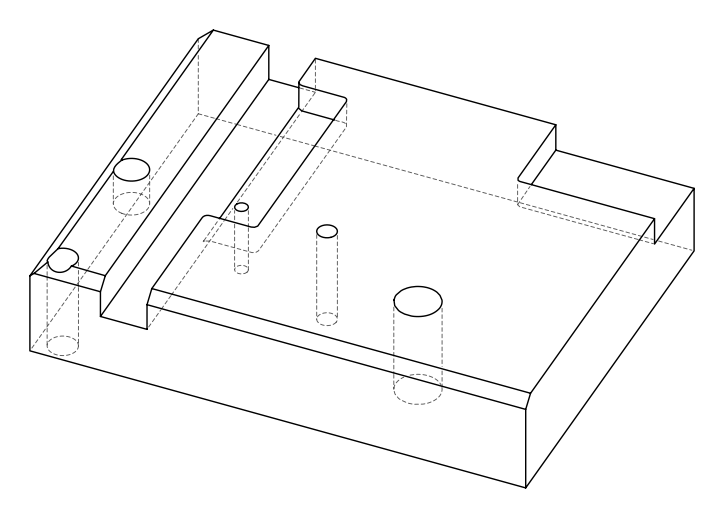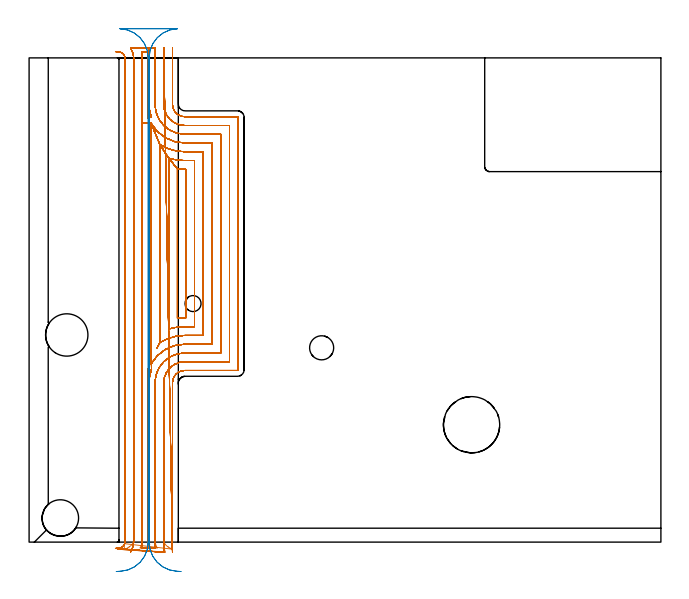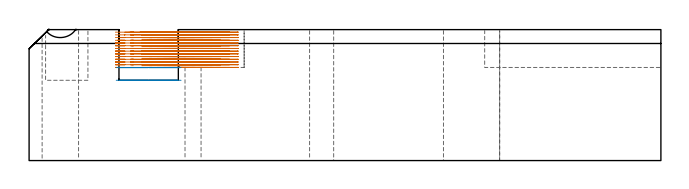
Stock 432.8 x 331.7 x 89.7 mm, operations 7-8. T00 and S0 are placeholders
(PLAN: 15 operations, 11 tool changes, 251.9 min)
(1 INDEXABLE_INSERT_DRILL_THROUGH_HOLE_FROM_SOLID | STEP1HOLE_1 | NXT0302_021 | 0.38 min | 43975 mm3)
(2 INDEXABLE_INSERT_DRILL_BLIND_HOLE_FROM_SOLID | STEP1POCKET | UGT0302_008 | 0.15 min | 22903 mm3)
(3 AREA_MILL | FG_CHAMFER_SURFACE | UGT0205_001 | 1.79 min | 2842 mm3)
(4 AREA_MILL_1 | FG_CHAMFER_SURFACE_1 | UGT0205_001 | 10.77 min | 15213 mm3)
(5 AREA_MILL_2 | FG_CHAMFER_SURFACE_2 | UGT0205_001 | 13.42 min | 27871 mm3)
(6 MILL_CORNER_NOTCH_RECTANGULAR | CORNER_NOTCH_RECTANGULAR | NXT0201_008 | Follow Part, ap 1.5, ae 75% | 91.47 min | 243477 mm3)
(7 MILL_OPEN_POCKET | POCKET_OPEN | NXT0201_009 | Follow Part, ap 2, ae 75% | 124.36 min | 560697 mm3)
(8 MILL_RECTANGULAR_SLOT | SLOT_RECTANGULAR | UGT0201_019 | Follow Part, ap 10, ae 75% | 3.36 min | 118632 mm3)
(9 MILL_THROUGH_HOLE_FROM_SOLID_MATERIAL | STEP1HOLE_2 | UGT0201_018 | Circular | 4.97 min | 104409 mm3)
(10 SPOT_DRILL | STEP1HOLE | NXT0321_9005460120000 | 0.03 min | 14 mm3)
(11 SPOT_DRILL_1 | STEP1HOLE_3 | NXT0321_9005460120000 | 0.03 min | 60 mm3)
(12 DRILL_BLIND_HOLE_INTO_CENTER | STEP1HOLE | NXT0301_038 | 0.05 min | 397 mm3)
(13 GUN_DRILL_THROUGH_HOLE | STEP1HOLE | UGT0307_002 | 0.45 min | 2198 mm3)
(14 SPADE_DRILL_TO_ENLARGE_THROUGH_HOLE | STEP1HOLE | UGT0306_007 | 0.39 min | 16636 mm3)
(15 DRILL_THROUGH_HOLE_INTO_CENTER | STEP1HOLE_3 | UGT0301_505 | 0.29 min | 5988 mm3)
(TOOL NXT0302_021 | Index. Insert Drill 25mm [880-D2500L25-05] | D25 PA176 FL125 Z2)
(TOOL UGT0302_008 | Indexable Insert Drill 29mm | D29 PA180 FL50 Z2)
(TOOL UGT0205_001 | Chamfer Mill 20 x 3 x 45 deg. | D20 FL50 Z2)
(TOOL NXT0201_008 | ENDMILL 6mm [2P460-0600-NA 1630] | D6 FL26 Z6)
(TOOL NXT0201_009 | ENDMILL 8mm [2P460-0800-NA 1630] | D8 FL26 Z6)
(TOOL UGT0201_019 | End mill 40 mm | D40 FL63 Z6)
(TOOL UGT0201_018 | End mill 30 mm | D30 FL50 Z4)
(TOOL NXT0321_9005460120000 | NC Spot Drill, 142deg, 12mm, Carbide, Uncoated | D12 PA142 FL30 Z2)
(TOOL NXT0301_038 | Carbide Drill 6.7mm [860.1-0670-034A1-MM 2214] | D6.7 PA140 FL53 Z2)
(TOOL UGT0307_002 | Gun Drill 6 mm | D6 PA130 FL24 Z1)
(TOOL UGT0306_007 | Spade Drill 16.5mm | D16.5 PA132 FL10 Z2)
(TOOL UGT0301_505 | Carbide Drill 11.0 mm | D11 PA118 FL94 Z2)
(OP 7 MILL_OPEN_POCKET)
G17 G21 G94 G90
T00 M6
G54
G17 G0 G90 X82.2 Y338.7 S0 M3
G43 Z99.824 H1
Z87.965
G94 G1 Y335.7 F250.
Y299.9 F500.
G3 X83.912 Y290.902 R24.5
X81.6 Y290.378 R4.
G1 Y331.7
G3 X81.196 Y335.7 R20.
G1 X77.092
G2 X77.6 Y331.7 R16.
G1 Y286.914
X83.6
X89.6 Y272.262
X95.6 Y263.035
X101.6 Y255.693
Y153.307
G2 X106.7 Y153.6 R44.5
G1 X107.3
Y255.4
X106.7
G2 X101.6 Y255.693 R44.5
G1 X95.6 Y263.035
Y145.965
G2 X106.7 Y147.6 R38.5
G1 X113.3
Y261.4
X106.7
G2 X95.6 Y263.035 R38.5
G1 X89.6 Y272.262
Y136.738
X87.699 Y133.089
X89.6 Y136.738
G2 X106.7 Y141.6 R32.5
G1 X119.3
Y267.4
X106.7
G2 X89.6 Y272.262 R32.5
G1 X83.6 Y286.914
Y122.086
X83.912 Y118.098
G3 X82.2 Y109.1 R24.5
G1 Y1.899
G3 X82.634 Y-1.803 R16.
X81.165 Y-1.803 R4.
X81.6 Y1.904 R16.
G1 Y118.622
G3 X83.912 Y118.098 R4.
G1 X83.6 Y122.086
G2 X106.7 Y135.6 R26.5
G1 X125.3
Y273.4
X106.7
G2 X83.6 Y286.914 R26.5
G1 X77.6
Y1.904
G2 X76.047 Y-4. R12.
G1 X87.75
G2 X86.2 Y1.899 R12.
G1 Y109.1
G2 X106.7 Y129.6 R20.5
G1 X131.3
Y279.4
X106.7
G2 X86.2 Y299.9 R20.5
G1 Y335.7
Y338.7 F250.
X69.565 Y338.45
X70.765 Y335.7
G2 X71.6 Y331.7 R10. F500.
G1 Y1.904
G2 X68.54 Y-3.327 R6.
G1 X65.925 Y-4.797 F250.
G0 Z99.824
X59.111 Y336.037
Z87.965
G1 X62.089 Y335.67
G2 X65.6 Y331.7 R4. F500.
G1 Y1.904
Y-1.096 F250.
X97.871 Y-4.801 F500.
X95.257 Y-3.329 F250.
G2 X92.2 Y1.899 R6. F500.
G1 Y109.1
G2 X106.7 Y123.6 R14.5
G1 X137.3
Y285.4
X106.7
G2 X92.2 Y299.9 R14.5
G1 Y335.7
Y338.7 F250.
X98.2 Y-1.101 F500.
Y1.899 F250.
Y109.1 F500.
G2 X106.7 Y117.6 R8.5
G1 X142.8
G3 X143.3 Y118.1 R0.5
G1 Y290.9
G3 X142.8 Y291.4 R0.5
G1 X106.7
G2 X98.2 Y299.9 R8.5
G1 Y335.7
Y338.7 F250.
G0 X82.2 Z86.106
G1 Y335.7
Y299.9 F500.
G3 X83.912 Y290.902 R24.5
X81.6 Y290.378 R4.
G1 Y331.7
G3 X81.196 Y335.7 R20.
G1 X77.092
G2 X77.6 Y331.7 R16.
G1 Y286.914
X83.6
X89.6 Y272.262
X95.6 Y263.035
X101.6 Y255.693
Y153.307
G2 X106.7 Y153.6 R44.5
G1 X107.3
Y255.4
X106.7
G2 X101.6 Y255.693 R44.5
G1 X95.6 Y263.035
Y145.965
G2 X106.7 Y147.6 R38.5
G1 X113.3
Y261.4
X106.7
G2 X95.6 Y263.035 R38.5
G1 X89.6 Y272.262
Y136.738
X87.699 Y133.089
X89.6 Y136.738
G2 X106.7 Y141.6 R32.5
G1 X119.3
Y267.4
X106.7
G2 X89.6 Y272.262 R32.5
G1 X83.6 Y286.914
Y122.086
G2 X106.7 Y135.6 R26.5
G1 X125.3
Y273.4
X106.7
G2 X83.6 Y286.914 R26.5
G1 X77.6
Y0.
G2 X77.092 Y-4. R16.
G1 X81.196
G3 X81.6 Y0. R20.
G1 Y118.622
G3 X83.912 Y118.098 R4.
X82.2 Y109.1 R24.5
G1 Y-2.293
G3 X82.291 Y-4. R16.
G1 X86.322
G2 X86.2 Y-2.293 R12.
G1 Y109.1
G2 X106.7 Y129.6 R20.5
G1 X131.3
Y279.4
X106.7
G2 X86.2 Y299.9 R20.5
G1 Y335.7
Y338.7 F250.
X69.565 Y338.45
X70.765 Y335.7
G2 X71.6 Y331.7 R10. F500.
G1 Y0.
G2 X70.765 Y-4. R10.
G1 X69.565 Y-6.75 F250.
G0 Z99.824
X59.111 Y336.037
Z86.106
G1 X62.089 Y335.67
G2 X65.6 Y331.7 R4. F500.
G1 Y0.
G2 X65.239 Y-1.66 R4.
G1 Y-4.66 F250.
X93.301 Y-6.876
X92.448 Y-4.
G2 X92.2 Y-2.293 R6. F500.
G1 Y109.1
G2 X106.7 Y123.6 R14.5
G1 X137.3
Y285.4
X106.7
G2 X92.2 Y299.9 R14.5
G1 Y335.7
Y338.7 F250.
X98.2 Y-5.293 F500.
Y-2.293 F250.
Y109.1 F500.
G2 X106.7 Y117.6 R8.5
G1 X142.8
G3 X143.3 Y118.1 R0.5
G1 Y290.9
G3 X142.8 Y291.4 R0.5
G1 X106.7
G2 X98.2 Y299.9 R8.5
G1 Y335.7
Y338.7 F250.
G0 X82.2 Z84.248
G1 Y335.7
Y299.9 F500.
G3 X83.912 Y290.902 R24.5
X81.6 Y290.378 R4.
G1 Y331.7
G3 X81.196 Y335.7 R20.
G1 X77.092
G2 X77.6 Y331.7 R16.
G1 Y286.914
X83.6
X89.6 Y272.262
X95.6 Y263.035
X101.6 Y255.693
Y153.307
G2 X106.7 Y153.6 R44.5
G1 X107.3
Y255.4
X106.7
G2 X101.6 Y255.693 R44.5
G1 X95.6 Y263.035
Y145.965
G2 X106.7 Y147.6 R38.5
G1 X113.3
Y261.4
X106.7
G2 X95.6 Y263.035 R38.5
G1 X89.6 Y272.262
Y136.738
X87.699 Y133.089
X89.6 Y136.738
G2 X106.7 Y141.6 R32.5
G1 X119.3
Y267.4
X106.7
G2 X89.6 Y272.262 R32.5
G1 X83.6 Y286.914
Y122.086
G2 X106.7 Y135.6 R26.5
G1 X125.3
Y273.4
X106.7
G2 X83.6 Y286.914 R26.5
G1 X77.6
Y0.
G2 X77.092 Y-4. R16.
G1 X81.196
G3 X81.6 Y0. R20.
G1 Y118.622
G3 X83.912 Y118.098 R4.
X82.2 Y109.1 R24.5
G1 Y-3.757
G3 X82.202 Y-4. R16.
G1 X86.202
G2 X86.2 Y-3.757 R12.
G1 Y109.1
G2 X106.7 Y129.6 R20.5
G1 X131.3
Y279.4
X106.7
G2 X86.2 Y299.9 R20.5
G1 Y335.7
Y338.7 F250.
X69.565 Y338.45
X70.765 Y335.7
G2 X71.6 Y331.7 R10. F500.
G1 Y0.
G2 X70.765 Y-4. R10.
G1 X69.565 Y-6.75 F250.
G0 Z99.824
X59.111 Y336.037
Z84.248
G1 X62.089 Y335.67
G2 X65.6 Y331.7 R4. F500.
G1 Y0.
G2 X64.289 Y-2.961 R4.
G1 X62.069 Y-4.978 F250.
X92.327 Y-6.998
X92.205 Y-4.
G2 X92.2 Y-3.757 R6. F500.
G1 Y109.1
G2 X106.7 Y123.6 R14.5
G1 X137.3
Y285.4
X106.7
G2 X92.2 Y299.9 R14.5
G1 Y335.7
Y338.7 F250.
X98.2 Y-6.757 F500.
Y-3.757 F250.
Y109.1 F500.
G2 X106.7 Y117.6 R8.5
G1 X142.8
G3 X143.3 Y118.1 R0.5
G1 Y290.9
G3 X142.8 Y291.4 R0.5
G1 X106.7
G2 X98.2 Y299.9 R8.5
G1 Y335.7
Y338.7 F250.
G0 X82.2 Z82.389
G1 Y335.7
Y299.9 F500.
G3 X83.912 Y290.902 R24.5
X81.6 Y290.378 R4.
G1 Y331.7
G3 X81.196 Y335.7 R20.
G1 X77.092
G2 X77.6 Y331.7 R16.
G1 Y286.914
X83.6
X89.6 Y272.262
X95.6 Y263.035
X101.6 Y255.693
Y153.307
G2 X106.7 Y153.6 R44.5
G1 X107.3
Y255.4
X106.7
G2 X101.6 Y255.693 R44.5
G1 X95.6 Y263.035
Y145.965
G2 X106.7 Y147.6 R38.5
G1 X113.3
Y261.4
X106.7
G2 X95.6 Y263.035 R38.5
G1 X89.6 Y272.262
Y136.738
X87.699 Y133.089
X89.6 Y136.738
G2 X106.7 Y141.6 R32.5
G1 X119.3
Y267.4
X106.7
G2 X89.6 Y272.262 R32.5
G1 X83.6 Y286.914
Y122.086
G2 X106.7 Y135.6 R26.5
G1 X125.3
Y273.4
X106.7
G2 X83.6 Y286.914 R26.5
G1 X77.6
Y0.
G2 X77.092 Y-4. R16.
G1 X81.196
G3 X81.6 Y0. R20.
G1 Y118.622
G3 X83.912 Y118.098 R4.
X82.2 Y109.1 R24.5
G1 Y-4.
X86.2
Y109.1
G2 X106.7 Y129.6 R20.5
G1 X131.3
Y279.4
X106.7
G2 X86.2 Y299.9 R20.5
G1 Y335.7
Y338.7 F250.
X69.565 Y338.45
X70.765 Y335.7
G2 X71.6 Y331.7 R10. F500.
G1 Y0.
G2 X70.765 Y-4. R10.
G1 X69.565 Y-6.75 F250.
G0 Z99.824
X59.111 Y336.037
Z82.389
G1 X62.089 Y335.67
G2 X65.6 Y331.7 R4. F500.
G1 Y0.
G2 X63.313 Y-3.615 R4.
G1 X60.602 Y-4.899 F250.
X92.2 Y-7.
Y-4.
Y109.1 F500.
G2 X106.7 Y123.6 R14.5
G1 X137.3
Y285.4
X106.7
G2 X92.2 Y299.9 R14.5
G1 Y335.7
Y338.7 F250.
X98.2 Y-7. F500.
Y-4. F250.
Y109.1 F500.
G2 X106.7 Y117.6 R8.5
G1 X142.8
G3 X143.3 Y118.1 R0.5
G1 Y290.9
G3 X142.8 Y291.4 R0.5
G1 X106.7
G2 X98.2 Y299.9 R8.5
G1 Y335.7
Y338.7 F250.
G0 X82.2 Z80.53
G1 Y335.7
Y299.9 F500.
G3 X83.912 Y290.902 R24.5
X81.6 Y290.378 R4.
G1 Y331.7
G3 X81.196 Y335.7 R20.
G1 X77.092
G2 X77.6 Y331.7 R16.
G1 Y286.914
X83.6
X89.6 Y272.262
X95.6 Y263.035
X101.6 Y255.693
Y153.307
G2 X106.7 Y153.6 R44.5
G1 X107.3
Y255.4
X106.7
G2 X101.6 Y255.693 R44.5
G1 X95.6 Y263.035
Y145.965
G2 X106.7 Y147.6 R38.5
G1 X113.3
Y261.4
X106.7
G2 X95.6 Y263.035 R38.5
G1 X89.6 Y272.262
Y136.738
X87.699 Y133.089
X89.6 Y136.738
G2 X106.7 Y141.6 R32.5
G1 X119.3
Y267.4
X106.7
G2 X89.6 Y272.262 R32.5
G1 X83.6 Y286.914
Y122.086
G2 X106.7 Y135.6 R26.5
G1 X125.3
Y273.4
X106.7
G2 X83.6 Y286.914 R26.5
G1 X77.6
Y0.
G2 X77.092 Y-4. R16.
G1 X81.196
G3 X81.6 Y0. R20.
G1 Y118.622
G3 X83.912 Y118.098 R4.
X82.2 Y109.1 R24.5
G1 Y-4.
X86.2
Y109.1
G2 X106.7 Y129.6 R20.5
G1 X131.3
Y279.4
X106.7
G2 X86.2 Y299.9 R20.5
G1 Y335.7
Y338.7 F250.
X69.565 Y338.45
X70.765 Y335.7
G2 X71.6 Y331.7 R10. F500.
G1 Y0.
G2 X70.765 Y-4. R10.
G1 X69.565 Y-6.75 F250.
G0 Z99.824
X59.111 Y336.037
Z80.53
G1 X62.089 Y335.67
G2 X65.6 Y331.7 R4. F500.
G1 Y0.
G2 X62.221 Y-3.951 R4.
G1 X59.258 Y-4.417 F250.
X92.2 Y-7.
Y-4.
Y109.1 F500.
G2 X106.7 Y123.6 R14.5
G1 X137.3
Y285.4
X106.7
G2 X92.2 Y299.9 R14.5
G1 Y335.7
Y338.7 F250.
X98.2 Y-7. F500.
Y-4. F250.
Y109.1 F500.
G2 X106.7 Y117.6 R8.5
G1 X142.8
G3 X143.3 Y118.1 R0.5
G1 Y290.9
G3 X142.8 Y291.4 R0.5
G1 X106.7
G2 X98.2 Y299.9 R8.5
G1 Y335.7
Y338.7 F250.
G0 X82.2 Z78.671
G1 Y335.7
Y299.9 F500.
G3 X83.912 Y290.902 R24.5
X81.6 Y290.378 R4.
G1 Y331.7
G3 X81.196 Y335.7 R20.
G1 X77.092
G2 X77.6 Y331.7 R16.
G1 Y286.914
X83.6
X89.6 Y272.262
X95.6 Y263.035
X101.6 Y255.693
Y153.307
G2 X106.7 Y153.6 R44.5
G1 X107.3
Y255.4
X106.7
G2 X101.6 Y255.693 R44.5
G1 X95.6 Y263.035
Y145.965
G2 X106.7 Y147.6 R38.5
G1 X113.3
Y261.4
X106.7
G2 X95.6 Y263.035 R38.5
G1 X89.6 Y272.262
Y136.738
X87.699 Y133.089
X89.6 Y136.738
G2 X106.7 Y141.6 R32.5
G1 X119.3
Y267.4
X106.7
G2 X89.6 Y272.262 R32.5
G1 X83.6 Y286.914
Y122.086
G2 X106.7 Y135.6 R26.5
G1 X125.3
Y273.4
X106.7
G2 X83.6 Y286.914 R26.5
G1 X77.6
Y0.
G2 X77.092 Y-4. R16.
G1 X81.196
G3 X81.6 Y0. R20.
G1 Y118.622
G3 X83.912 Y118.098 R4.
X82.2 Y109.1 R24.5
G1 Y-4.
X86.2
Y109.1
G2 X106.7 Y129.6 R20.5
G1 X131.3
Y279.4
X106.7
G2 X86.2 Y299.9 R20.5
G1 Y335.7
Y338.7 F250.
X69.565 Y338.45
X70.765 Y335.7
G2 X71.6 Y331.7 R10. F500.
G1 Y0.
G2 X70.765 Y-4. R10.
G1 X69.565 Y-6.75 F250.
G0 Z99.824
X59.111 Y336.037
Z78.671
G1 X62.089 Y335.67
G2 X65.6 Y331.7 R4. F500.
G1 Y0.
G2 X62.089 Y-3.97 R4.
G1 X59.111 Y-4.337 F250.
X92.2 Y-7.
Y-4.
Y109.1 F500.
G2 X106.7 Y123.6 R14.5
G1 X137.3
Y285.4
X106.7
G2 X92.2 Y299.9 R14.5
G1 Y335.7
Y338.7 F250.
X98.2 Y-7. F500.
Y-4. F250.
Y109.1 F500.
G2 X106.7 Y117.6 R8.5
G1 X142.8
G3 X143.3 Y118.1 R0.5
G1 Y290.9
G3 X142.8 Y291.4 R0.5
G1 X106.7
G2 X98.2 Y299.9 R8.5
G1 Y335.7
Y338.7 F250.
G0 X82.2 Z76.812
G1 Y335.7
Y299.9 F500.
G3 X83.912 Y290.902 R24.5
X81.6 Y290.378 R4.
G1 Y331.7
G3 X81.196 Y335.7 R20.
G1 X77.092
G2 X77.6 Y331.7 R16.
G1 Y286.914
X83.6
X89.6 Y272.262
X95.6 Y263.035
X101.6 Y255.693
Y153.307
G2 X106.7 Y153.6 R44.5
G1 X107.3
Y255.4
X106.7
G2 X101.6 Y255.693 R44.5
G1 X95.6 Y263.035
Y145.965
G2 X106.7 Y147.6 R38.5
G1 X113.3
Y261.4
X106.7
G2 X95.6 Y263.035 R38.5
G1 X89.6 Y272.262
Y136.738
X87.699 Y133.089
X89.6 Y136.738
G2 X106.7 Y141.6 R32.5
G1 X119.3
Y267.4
X106.7
G2 X89.6 Y272.262 R32.5
G1 X83.6 Y286.914
Y122.086
G2 X106.7 Y135.6 R26.5
G1 X125.3
Y273.4
X106.7
G2 X83.6 Y286.914 R26.5
G1 X77.6
Y0.
G2 X77.092 Y-4. R16.
G1 X81.196
G3 X81.6 Y0. R20.
G1 Y118.622
G3 X83.912 Y118.098 R4.
X82.2 Y109.1 R24.5
G1 Y-4.
X86.2
Y109.1
G2 X106.7 Y129.6 R20.5
G1 X131.3
Y279.4
X106.7
G2 X86.2 Y299.9 R20.5
G1 Y335.7
Y338.7 F250.
X69.565 Y338.45
X70.765 Y335.7
G2 X71.6 Y331.7 R10. F500.
G1 Y0.
G2 X70.765 Y-4. R10.
G1 X69.565 Y-6.75 F250.
G0 Z99.824
X59.111 Y336.037
Z76.812
G1 X62.089 Y335.67
G2 X65.6 Y331.7 R4. F500.
G1 Y0.
G2 X62.089 Y-3.97 R4.
G1 X59.111 Y-4.337 F250.
X92.2 Y-7.
Y-4.
Y109.1 F500.
G2 X106.7 Y123.6 R14.5
G1 X137.3
Y285.4
X106.7
G2 X92.2 Y299.9 R14.5
G1 Y335.7
Y338.7 F250.
X98.2 Y-7. F500.
Y-4. F250.
Y109.1 F500.
G2 X106.7 Y117.6 R8.5
G1 X142.8
G3 X143.3 Y118.1 R0.5
G1 Y290.9
G3 X142.8 Y291.4 R0.5
G1 X106.7
G2 X98.2 Y299.9 R8.5
G1 Y335.7
Y338.7 F250.
G0 X82.2 Z74.953
G1 Y335.7
Y299.9 F500.
G3 X83.912 Y290.902 R24.5
X81.6 Y290.378 R4.
G1 Y331.7
G3 X81.196 Y335.7 R20.
G1 X77.092
G2 X77.6 Y331.7 R16.
G1 Y286.914
X83.6
X89.6 Y272.262
X95.6 Y263.035
X101.6 Y255.693
Y153.307
G2 X106.7 Y153.6 R44.5
G1 X107.3
Y255.4
X106.7
G2 X101.6 Y255.693 R44.5
G1 X95.6 Y263.035
Y145.965
G2 X106.7 Y147.6 R38.5
G1 X113.3
Y261.4
X106.7
G2 X95.6 Y263.035 R38.5
G1 X89.6 Y272.262
Y136.738
X87.699 Y133.089
X89.6 Y136.738
G2 X106.7 Y141.6 R32.5
G1 X119.3
Y267.4
X106.7
G2 X89.6 Y272.262 R32.5
G1 X83.6 Y286.914
Y122.086
G2 X106.7 Y135.6 R26.5
G1 X125.3
Y273.4
X106.7
G2 X83.6 Y286.914 R26.5
G1 X77.6
Y0.
G2 X77.092 Y-4. R16.
G1 X81.196
G3 X81.6 Y0. R20.
G1 Y118.622
G3 X83.912 Y118.098 R4.
X82.2 Y109.1 R24.5
G1 Y-4.
X86.2
Y109.1
G2 X106.7 Y129.6 R20.5
G1 X131.3
Y279.4
X106.7
G2 X86.2 Y299.9 R20.5
G1 Y335.7
Y338.7 F250.
X69.565 Y338.45
X70.765 Y335.7
G2 X71.6 Y331.7 R10. F500.
G1 Y0.
G2 X70.765 Y-4. R10.
G1 X69.565 Y-6.75 F250.
G0 Z99.824
X59.111 Y336.037
Z74.953
G1 X62.089 Y335.67
G2 X65.6 Y331.7 R4. F500.
G1 Y0.
G2 X62.089 Y-3.97 R4.
G1 X59.111 Y-4.337 F250.
X92.2 Y-7.
Y-4.
Y109.1 F500.
G2 X106.7 Y123.6 R14.5
G1 X137.3
Y285.4
X106.7
G2 X92.2 Y299.9 R14.5
G1 Y335.7
Y338.7 F250.
X98.2 Y-7. F500.
Y-4. F250.
Y109.1 F500.
G2 X106.7 Y117.6 R8.5
G1 X142.8
G3 X143.3 Y118.1 R0.5
G1 Y290.9
G3 X142.8 Y291.4 R0.5
G1 X106.7
G2 X98.2 Y299.9 R8.5
G1 Y335.7
Y338.7 F250.
G0 X82.2 Z73.094
G1 Y335.7
Y299.9 F500.
G3 X83.912 Y290.902 R24.5
X81.6 Y290.378 R4.
G1 Y331.7
G3 X81.196 Y335.7 R20.
G1 X77.092
G2 X77.6 Y331.7 R16.
G1 Y286.914
X83.6
X89.6 Y272.262
X95.6 Y263.035
X101.6 Y255.693
Y153.307
G2 X106.7 Y153.6 R44.5
G1 X107.3
Y255.4
X106.7
G2 X101.6 Y255.693 R44.5
G1 X95.6 Y263.035
Y145.965
G2 X106.7 Y147.6 R38.5
G1 X113.3
Y261.4
X106.7
G2 X95.6 Y263.035 R38.5
G1 X89.6 Y272.262
Y136.738
X87.699 Y133.089
X89.6 Y136.738
G2 X106.7 Y141.6 R32.5
G1 X119.3
Y267.4
X106.7
G2 X89.6 Y272.262 R32.5
G1 X83.6 Y286.914
Y122.086
G2 X106.7 Y135.6 R26.5
G1 X125.3
Y273.4
X106.7
G2 X83.6 Y286.914 R26.5
G1 X77.6
Y0.
G2 X77.092 Y-4. R16.
G1 X81.196
G3 X81.6 Y0. R20.
G1 Y118.622
G3 X83.912 Y118.098 R4.
X82.2 Y109.1 R24.5
G1 Y-4.
X86.2
Y109.1
G2 X106.7 Y129.6 R20.5
G1 X131.3
Y279.4
X106.7
G2 X86.2 Y299.9 R20.5
G1 Y335.7
Y338.7 F250.
X69.565 Y338.45
X70.765 Y335.7
G2 X71.6 Y331.7 R10. F500.
G1 Y0.
G2 X70.765 Y-4. R10.
G1 X69.565 Y-6.75 F250.
G0 Z99.824
X59.111 Y336.037
Z73.094
G1 X62.089 Y335.67
G2 X65.6 Y331.7 R4. F500.
G1 Y0.
G2 X62.089 Y-3.97 R4.
G1 X59.111 Y-4.337 F250.
X92.2 Y-7.
Y-4.
Y109.1 F500.
G2 X106.7 Y123.6 R14.5
G1 X137.3
Y285.4
X106.7
G2 X92.2 Y299.9 R14.5
G1 Y335.7
Y338.7 F250.
X98.2 Y-7. F500.
Y-4. F250.
Y109.1 F500.
G2 X106.7 Y117.6 R8.5
G1 X142.8
G3 X143.3 Y118.1 R0.5
G1 Y290.9
G3 X142.8 Y291.4 R0.5
G1 X106.7
G2 X98.2 Y299.9 R8.5
G1 Y335.7
Y338.7 F250.
G0 X82.2 Z71.235
G1 Y335.7
Y299.9 F500.
G3 X83.912 Y290.902 R24.5
X81.6 Y290.378 R4.
G1 Y331.7
G3 X81.196 Y335.7 R20.
G1 X77.092
G2 X77.6 Y331.7 R16.
G1 Y286.914
X83.6
X89.6 Y272.262
X95.6 Y263.035
X101.6 Y255.693
Y153.307
G2 X106.7 Y153.6 R44.5
G1 X107.3
Y255.4
X106.7
G2 X101.6 Y255.693 R44.5
G1 X95.6 Y263.035
Y145.965
G2 X106.7 Y147.6 R38.5
G1 X113.3
Y261.4
X106.7
G2 X95.6 Y263.035 R38.5
G1 X89.6 Y272.262
Y136.738
X87.699 Y133.089
X89.6 Y136.738
G2 X106.7 Y141.6 R32.5
G1 X119.3
Y267.4
X106.7
G2 X89.6 Y272.262 R32.5
G1 X83.6 Y286.914
Y122.086
G2 X106.7 Y135.6 R26.5
G1 X125.3
Y273.4
X106.7
G2 X83.6 Y286.914 R26.5
G1 X77.6
Y0.
G2 X77.092 Y-4. R16.
G1 X81.196
G3 X81.6 Y0. R20.
G1 Y118.622
G3 X83.912 Y118.098 R4.
X82.2 Y109.1 R24.5
G1 Y-4.
X86.2
Y109.1
G2 X106.7 Y129.6 R20.5
G1 X131.3
Y279.4
X106.7
G2 X86.2 Y299.9 R20.5
G1 Y335.7
Y338.7 F250.
X69.565 Y338.45
X70.765 Y335.7
G2 X71.6 Y331.7 R10. F500.
G1 Y0.
G2 X70.765 Y-4. R10.
G1 X69.565 Y-6.75 F250.
G0 Z99.824
X59.111 Y336.037
Z71.235
G1 X62.089 Y335.67
G2 X65.6 Y331.7 R4. F500.
G1 Y0.
G2 X62.089 Y-3.97 R4.
G1 X59.111 Y-4.337 F250.
X92.2 Y-7.
Y-4.
Y109.1 F500.
G2 X106.7 Y123.6 R14.5
G1 X137.3
Y285.4
X106.7
G2 X92.2 Y299.9 R14.5
G1 Y335.7
Y338.7 F250.
X98.2 Y-7. F500.
Y-4. F250.
Y109.1 F500.
G2 X106.7 Y117.6 R8.5
G1 X142.8
G3 X143.3 Y118.1 R0.5
G1 Y290.9
G3 X142.8 Y291.4 R0.5
G1 X106.7
G2 X98.2 Y299.9 R8.5
G1 Y335.7
Y338.7 F250.
G0 X82.2 Z69.377
G1 Y335.7
Y299.9 F500.
G3 X83.912 Y290.902 R24.5
X81.6 Y290.378 R4.
G1 Y331.7
G3 X81.196 Y335.7 R20.
G1 X77.092
G2 X77.6 Y331.7 R16.
G1 Y286.914
X83.6
X89.6 Y272.262
X95.6 Y263.035
X101.6 Y255.693
Y153.307
G2 X106.7 Y153.6 R44.5
G1 X107.3
Y255.4
X106.7
G2 X101.6 Y255.693 R44.5
G1 X95.6 Y263.035
Y145.965
G2 X106.7 Y147.6 R38.5
G1 X113.3
Y261.4
X106.7
G2 X95.6 Y263.035 R38.5
G1 X89.6 Y272.262
Y136.738
X87.699 Y133.089
X89.6 Y136.738
G2 X106.7 Y141.6 R32.5
G1 X119.3
Y267.4
X106.7
G2 X89.6 Y272.262 R32.5
G1 X83.6 Y286.914
Y122.086
G2 X106.7 Y135.6 R26.5
G1 X125.3
Y273.4
X106.7
G2 X83.6 Y286.914 R26.5
G1 X77.6
Y0.
G2 X77.092 Y-4. R16.
G1 X81.196
G3 X81.6 Y0. R20.
G1 Y118.622
G3 X83.912 Y118.098 R4.
X82.2 Y109.1 R24.5
G1 Y-4.
X86.2
Y109.1
G2 X106.7 Y129.6 R20.5
G1 X131.3
Y279.4
X106.7
G2 X86.2 Y299.9 R20.5
G1 Y335.7
Y338.7 F250.
X69.565 Y338.45
X70.765 Y335.7
G2 X71.6 Y331.7 R10. F500.
G1 Y0.
G2 X70.765 Y-4. R10.
G1 X69.565 Y-6.75 F250.
G0 Z99.824
X59.111 Y336.037
Z69.377
G1 X62.089 Y335.67
G2 X65.6 Y331.7 R4. F500.
G1 Y0.
G2 X62.089 Y-3.97 R4.
G1 X59.111 Y-4.337 F250.
X92.2 Y-7.
Y-4.
Y109.1 F500.
G2 X106.7 Y123.6 R14.5
G1 X137.3
Y285.4
X106.7
G2 X92.2 Y299.9 R14.5
G1 Y335.7
Y338.7 F250.
X98.2 Y-7. F500.
Y-4. F250.
Y109.1 F500.
G2 X106.7 Y117.6 R8.5
G1 X142.8
G3 X143.3 Y118.1 R0.5
G1 Y290.9
G3 X142.8 Y291.4 R0.5
G1 X106.7
G2 X98.2 Y299.9 R8.5
G1 Y335.7
Y338.7 F250.
G0 X82.2 Z67.518
G1 Y335.7
Y299.9 F500.
G3 X83.912 Y290.902 R24.5
X81.6 Y290.378 R4.
G1 Y331.7
G3 X81.196 Y335.7 R20.
G1 X77.092
G2 X77.6 Y331.7 R16.
G1 Y286.914
X83.6
X89.6 Y272.262
X95.6 Y263.035
X101.6 Y255.693
Y153.307
G2 X106.7 Y153.6 R44.5
G1 X107.3
Y255.4
X106.7
G2 X101.6 Y255.693 R44.5
G1 X95.6 Y263.035
Y145.965
G2 X106.7 Y147.6 R38.5
G1 X113.3
Y261.4
X106.7
G2 X95.6 Y263.035 R38.5
G1 X89.6 Y272.262
Y136.738
X87.699 Y133.089
X89.6 Y136.738
G2 X106.7 Y141.6 R32.5
G1 X119.3
Y267.4
X106.7
G2 X89.6 Y272.262 R32.5
G1 X83.6 Y286.914
Y122.086
G2 X106.7 Y135.6 R26.5
G1 X125.3
Y273.4
X106.7
G2 X83.6 Y286.914 R26.5
G1 X77.6
Y0.
G2 X77.092 Y-4. R16.
G1 X81.196
G3 X81.6 Y0. R20.
G1 Y118.622
G3 X83.912 Y118.098 R4.
X82.2 Y109.1 R24.5
G1 Y-4.
X86.2
Y109.1
G2 X106.7 Y129.6 R20.5
G1 X131.3
Y279.4
X106.7
G2 X86.2 Y299.9 R20.5
G1 Y335.7
Y338.7 F250.
X69.565 Y338.45
X70.765 Y335.7
G2 X71.6 Y331.7 R10. F500.
G1 Y0.
G2 X70.765 Y-4. R10.
G1 X69.565 Y-6.75 F250.
G0 Z99.824
X59.111 Y336.037
Z67.518
G1 X62.089 Y335.67
G2 X65.6 Y331.7 R4. F500.
G1 Y0.
G2 X62.089 Y-3.97 R4.
G1 X59.111 Y-4.337 F250.
X92.2 Y-7.
Y-4.
Y109.1 F500.
G2 X106.7 Y123.6 R14.5
G1 X137.3
Y285.4
X106.7
G2 X92.2 Y299.9 R14.5
G1 Y335.7
Y338.7 F250.
X98.2 Y-7. F500.
Y-4. F250.
Y109.1 F500.
G2 X106.7 Y117.6 R8.5
G1 X142.8
G3 X143.3 Y118.1 R0.5
G1 Y290.9
G3 X142.8 Y291.4 R0.5
G1 X106.7
G2 X98.2 Y299.9 R8.5
G1 Y335.7
Y338.7 F250.
G0 X82.2 Z65.659
G1 Y335.7
Y299.9 F500.
G3 X83.912 Y290.902 R24.5
X81.6 Y290.378 R4.
G1 Y331.7
G3 X81.196 Y335.7 R20.
G1 X77.092
G2 X77.6 Y331.7 R16.
G1 Y286.914
X83.6
X89.6 Y272.262
X95.6 Y263.035
X101.6 Y255.693
Y153.307
G2 X106.7 Y153.6 R44.5
G1 X107.3
Y255.4
X106.7
G2 X101.6 Y255.693 R44.5
G1 X95.6 Y263.035
Y145.965
G2 X106.7 Y147.6 R38.5
G1 X113.3
Y261.4
X106.7
G2 X95.6 Y263.035 R38.5
G1 X89.6 Y272.262
Y136.738
X87.699 Y133.089
X89.6 Y136.738
G2 X106.7 Y141.6 R32.5
G1 X119.3
Y267.4
X106.7
G2 X89.6 Y272.262 R32.5
G1 X83.6 Y286.914
Y122.086
G2 X106.7 Y135.6 R26.5
G1 X125.3
Y273.4
X106.7
G2 X83.6 Y286.914 R26.5
G1 X77.6
Y0.
G2 X77.092 Y-4. R16.
G1 X81.196
G3 X81.6 Y0. R20.
G1 Y118.622
G3 X83.912 Y118.098 R4.
X82.2 Y109.1 R24.5
G1 Y-4.
X86.2
Y109.1
G2 X106.7 Y129.6 R20.5
G1 X131.3
Y279.4
X106.7
G2 X86.2 Y299.9 R20.5
G1 Y335.7
Y338.7 F250.
X69.565 Y338.45
X70.765 Y335.7
G2 X71.6 Y331.7 R10. F500.
G1 Y0.
G2 X70.765 Y-4. R10.
G1 X69.565 Y-6.75 F250.
G0 Z99.824
X59.111 Y336.037
Z65.659
G1 X62.089 Y335.67
G2 X65.6 Y331.7 R4. F500.
G1 Y0.
G2 X62.089 Y-3.97 R4.
G1 X59.111 Y-4.337 F250.
X92.2 Y-7.
Y-4.
Y109.1 F500.
G2 X106.7 Y123.6 R14.5
G1 X137.3
Y285.4
X106.7
G2 X92.2 Y299.9 R14.5
G1 Y335.7
Y338.7 F250.
X98.2 Y-7. F500.
Y-4. F250.
Y109.1 F500.
G2 X106.7 Y117.6 R8.5
G1 X142.8
G3 X143.3 Y118.1 R0.5
G1 Y290.9
G3 X142.8 Y291.4 R0.5
G1 X106.7
G2 X98.2 Y299.9 R8.5
G1 Y335.7
Y338.7 F250.
G0 X82.2 Z63.8
G1 Y335.7
Y299.9 F500.
G3 X83.912 Y290.902 R24.5
X81.6 Y290.378 R4.
G1 Y331.7
G3 X81.196 Y335.7 R20.
G1 X77.092
G2 X77.6 Y331.7 R16.
G1 Y286.914
X83.6
X89.6 Y272.262
X95.6 Y263.035
X101.6 Y255.693
Y153.307
G2 X106.7 Y153.6 R44.5
G1 X107.3
Y255.4
X106.7
G2 X101.6 Y255.693 R44.5
G1 X95.6 Y263.035
Y145.965
G2 X106.7 Y147.6 R38.5
G1 X113.3
Y261.4
X106.7
G2 X95.6 Y263.035 R38.5
G1 X89.6 Y272.262
Y136.738
X87.699 Y133.089
X89.6 Y136.738
G2 X106.7 Y141.6 R32.5
G1 X119.3
Y267.4
X106.7
G2 X89.6 Y272.262 R32.5
G1 X83.6 Y286.914
Y122.086
G2 X106.7 Y135.6 R26.5
G1 X125.3
Y273.4
X106.7
G2 X83.6 Y286.914 R26.5
G1 X77.6
Y0.
G2 X77.092 Y-4. R16.
G1 X81.196
G3 X81.6 Y0. R20.
G1 Y118.622
G3 X83.912 Y118.098 R4.
X82.2 Y109.1 R24.5
G1 Y-4.
X86.2
Y109.1
G2 X106.7 Y129.6 R20.5
G1 X131.3
Y279.4
X106.7
G2 X86.2 Y299.9 R20.5
G1 Y335.7
Y338.7 F250.
X69.565 Y338.45
X70.765 Y335.7
G2 X71.6 Y331.7 R10. F500.
G1 Y0.
G2 X70.765 Y-4. R10.
G1 X69.565 Y-6.75 F250.
G0 Z99.824
X59.111 Y336.037
Z63.8
G1 X62.089 Y335.67
G2 X65.6 Y331.7 R4. F500.
G1 Y0.
G2 X62.089 Y-3.97 R4.
G1 X59.111 Y-4.337 F250.
X92.2 Y-7.
Y-4.
Y109.1 F500.
G2 X106.7 Y123.6 R14.5
G1 X137.3
Y285.4
X106.7
G2 X92.2 Y299.9 R14.5
G1 Y335.7
Y338.7 F250.
X98.2 Y-7. F500.
Y-4. F250.
Y109.1 F500.
G2 X106.7 Y117.6 R8.5
G1 X142.8
G3 X143.3 Y118.1 R0.5
G1 Y290.9
G3 X142.8 Y291.4 R0.5
G1 X106.7
G2 X98.2 Y299.9 R8.5
G1 Y335.7
Y338.7 F250.
G0 Z99.824
M5
M2
(OP 8 MILL_RECTANGULAR_SLOT)
G17 G21 G94 G90
T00 M6
G54
G17 G0 G90 X104.1 Y-20.134 S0 M3
G43 Z99.824 H0
Z63.675
G94 G1 X101.105 Y-19.97 F250.
G2 X82.2 Y0. R20. F500.
G1 Y331.7
G2 X101.568 Y351.69 R20.
G1 X62.232
G2 X81.6 Y331.7 R20.
G1 Y0.
G2 X62.695 Y-19.97 R20.
G1 X59.7 Y-20.134 F250.
G0 X104.1 Z55.
G1 X101.105 Y-19.97
G2 X82.2 Y0. R20. F500.
G1 Y331.7
G2 X101.568 Y351.69 R20.
G1 X62.232
G2 X81.6 Y331.7 R20.
G1 Y0.
G2 X62.695 Y-19.97 R20.
G1 X59.7 Y-20.134 F250.
G0 Z99.824
M5
M2
